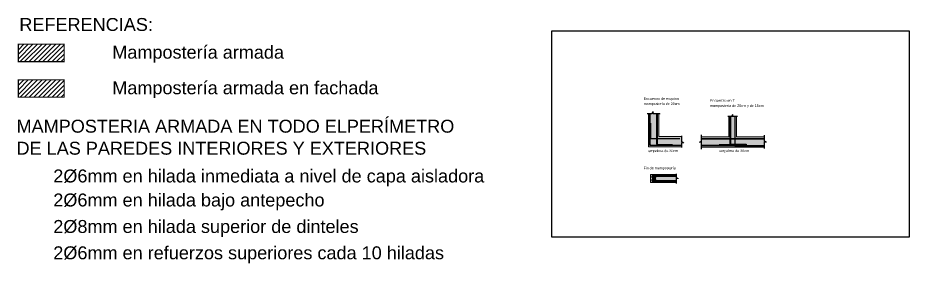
# Model space of a CAD drawing. Header units: millimetres. Extents: x 157 to 449, y 13 to 189.
# Drawn here: x 228.01 to 245.24, y 183.39 to 188.13 of the extents above; entities that cross this region are included whole.
import ezdxf

# ---------------------------------------------------------------- set-up
doc = ezdxf.new("R2010")
doc.units = ezdxf.units.MM
doc.header["$LTSCALE"] = 0.1
doc.header["$MEASUREMENT"] = 0
for name, color, linetype in [('armadura', 10, 'Continuous'), ('ESTRUCTURAS', 3, 'Continuous'), ('P0-MUROS', 4, 'Continuous')]:
    doc.layers.add(name, color=color, linetype=linetype)
doc.layers.add('CONT_MURO', color=3, linetype='Continuous', lineweight=0)
doc.layers.add('SOMBRA', color=1, linetype='Continuous', lineweight=0)
doc.styles.add('Arial30', font='arial.ttf', dxfattribs={"width": 0.8, "height": 0.3})

msp = doc.modelspace()

# ---------------------------------------------------------------- hatches: boundary and pattern name
at = {"layer": 'SOMBRA', "true_color": 0xf8991e}
h = msp.add_hatch(dxfattribs=at)
h.set_pattern_fill('ANSI31', color=30, scale=0.5)
h.set_pattern_definition([(45, (0, 0.15072), (-0.044194174, 0.044194174), [])])
h.paths.add_polyline_path([(228.0226, 187.6192), (228.0226, 187.2829), (228.9102, 187.2829), (228.9102, 187.6192)])
at = {"layer": 'SOMBRA', "true_color": 0x2776bb}
h = msp.add_hatch(dxfattribs=at)
h.set_pattern_fill('ANSI31', color=152, scale=0.5)
h.set_pattern_definition([(45, (0, -0.536994), (-0.044194174, 0.044194174), [])])
h.paths.add_polyline_path([(228.0226, 186.9315), (228.0226, 186.5951), (228.9102, 186.5951), (228.9102, 186.9315)])
at = {"layer": 'SOMBRA', "true_color": 0xf8991e, "transparency": 33554559}
h = msp.add_hatch(color=30, dxfattribs=at)
h.dxf.hatch_style = 1
h.paths.add_polyline_path([(240.8372, 185.8357), (240.3975, 185.8357), (240.3975, 186.2754), (240.2926, 186.2754), (240.2853, 186.3047), (240.2685, 186.2754), (240.1976, 186.2754), (240.1976, 185.6358), (240.8372, 185.6358), (240.8372, 185.7121), (240.8654, 185.7185), (240.8372, 185.7358)])
h.paths.add_polyline_path([(242.4369, 185.7361), (242.4579, 185.7361), (242.4369, 185.7479), (242.4369, 185.8305), (241.9019, 185.8305), (241.9019, 186.2202), (241.8196, 186.2202), (241.8196, 186.2412), (241.8077, 186.2202), (241.7519, 186.2202), (241.7519, 185.8305), (241.2269, 185.8305), (241.2269, 185.7455), (241.2059, 185.7337), (241.2269, 185.7337), (241.2269, 185.6305), (242.4369, 185.6305)])
h.paths.add_polyline_path([(240.7356, 185.1002), (240.2356, 185.1002), (240.2356, 184.9502), (240.7356, 184.9502), (240.7356, 185.0302), (240.7567, 185.0302), (240.7356, 185.0421)])

# ---------------------------------------------------------------- linework, layer by layer
msp.add_lwpolyline([(238.335, 187.8777), (245.2371, 187.8777), (245.2371, 183.8916), (238.335, 183.8916)], close=True)
at = {"lineweight": 0}
for points in [[(240.1709, 186.2754), (240.2685, 186.2754), (240.2853, 186.3047), (240.2926, 186.2754), (240.4226, 186.2754)], [(240.4206, 186.282), (240.2966, 186.282), (240.2875, 186.3203), (240.2647, 186.282), (240.1715, 186.282)], [(241.7316, 186.2268), (241.805, 186.2268), (241.8266, 186.265), (241.8266, 186.2268), (241.9209, 186.2268)], [(241.7316, 186.2202), (241.8077, 186.2202), (241.8196, 186.2412), (241.8196, 186.2202), (241.9209, 186.2202)], [(241.2203, 185.8684), (241.2203, 185.7483), (241.182, 185.7266), (241.2203, 185.7266), (241.2203, 185.5916)], [(241.2269, 185.8684), (241.2269, 185.7455), (241.2059, 185.7337), (241.2269, 185.7337), (241.2269, 185.5912)], [(242.4369, 185.8636), (242.4369, 185.7479), (242.4579, 185.7361), (242.4369, 185.7361), (242.4369, 185.6039)], [(242.4435, 185.863), (242.4435, 185.7507), (242.4817, 185.729), (242.4435, 185.729), (242.4435, 185.6045)], [(240.8372, 185.8513), (240.8372, 185.7358), (240.8654, 185.7185), (240.8372, 185.7121), (240.8372, 185.6226)], [(240.8438, 185.8506), (240.8438, 185.7385), (240.8821, 185.7169), (240.8438, 185.7065), (240.8438, 185.6226)], [(240.7356, 185.1182), (240.7356, 185.0421), (240.7567, 185.0302), (240.7356, 185.0302), (240.7356, 184.9289)], [(240.7422, 185.1182), (240.7422, 185.0448), (240.7805, 185.0232), (240.7422, 185.0232), (240.7422, 184.9289)]]:
    msp.add_lwpolyline(points, dxfattribs=at)
at = {"layer": 'armadura'}
for p, q in [((241.2269, 185.8009), (241.7775, 185.8009)), ((241.2269, 185.7929), (241.7775, 185.7929)), ((241.7855, 185.8009), (241.8652, 185.8009)), ((241.7855, 185.7929), (241.8652, 185.7929)), ((241.8732, 185.8009), (242.4369, 185.8009)), ((241.8732, 185.7929), (242.4369, 185.7929)), ((241.7718, 185.6635), (241.2269, 185.6635)), ((241.8684, 185.6555), (241.2269, 185.6555)), ((241.7718, 185.6635), (242.4369, 185.6635)), ((241.8684, 185.6555), (242.4369, 185.6555))]:
    msp.add_line(p, q, dxfattribs=at)
for points in [[(240.8372, 185.6642), (240.2435, 185.6642, -0.4142136), (240.2195, 185.6882), (240.2195, 186.2754)], [(240.2275, 186.2754), (240.2275, 185.6882, 0.4142136), (240.2435, 185.6722), (240.8372, 185.6722)], [(240.367, 186.2754), (240.367, 185.6993, 0.4142136), (240.383, 185.6833), (240.659, 185.6833), (240.659, 185.6753), (240.383, 185.6753, -0.4142136), (240.359, 185.6993), (240.359, 186.2754)], [(241.8652, 186.2202), (241.8652, 185.6925, -0.4142136), (241.8492, 185.6765), (241.5652, 185.6765), (241.5652, 185.6685), (241.8492, 185.6685, 0.4142136), (241.8732, 185.6925), (241.8732, 186.2202)], [(241.7855, 186.2202), (241.7855, 185.7026, 0.4142136), (241.8015, 185.6866), (242.0855, 185.6866), (242.0855, 185.6786), (241.8015, 185.6786, -0.4142136), (241.7775, 185.7026), (241.7775, 186.2202)], [(240.8022, 185.7927), (240.254, 185.7927, -0.4142136), (240.23, 185.8167), (240.23, 186.0927), (240.238, 186.0927), (240.238, 185.8167, 0.4142136), (240.254, 185.8007), (240.8022, 185.8007)], [(240.7356, 185.0782), (240.2799, 185.0782, 0.4142136), (240.2639, 185.0622), (240.2639, 185.0552, 0.4142136), (240.2799, 185.0392), (240.3402, 185.0392), (240.3402, 185.0472), (240.2799, 185.0472, -0.4142136), (240.2719, 185.0552), (240.2719, 185.0622, -0.4142136), (240.2799, 185.0702), (240.7356, 185.0702)], [(240.7356, 184.9811), (240.2799, 184.9811, -0.4142136), (240.2719, 184.9891), (240.2719, 184.9961, -0.4142136), (240.2799, 185.0041), (240.3402, 185.0041), (240.3402, 185.0121), (240.2799, 185.0121, 0.4142136), (240.2639, 184.9961), (240.2639, 184.9891, 0.4142136), (240.2799, 184.9731), (240.7356, 184.9731)]]:
    msp.add_lwpolyline(points, format="xyb", dxfattribs=at)
at = {"layer": 'CONT_MURO'}
for p, q in [((240.1976, 185.6358), (240.1976, 186.2754)), ((240.3975, 185.8357), (240.3975, 186.2754)), ((241.7519, 185.8305), (241.7519, 186.2202)), ((241.9019, 185.8305), (241.9019, 186.2202)), ((240.3975, 185.8357), (240.8372, 185.8357)), ((241.2269, 185.8305), (241.7519, 185.8305)), ((241.9019, 185.8305), (242.4369, 185.8305)), ((240.1976, 185.6358), (240.8349, 185.6358)), ((241.2269, 185.6305), (242.4369, 185.6305)), ((240.2356, 184.9502), (240.2356, 185.1002)), ((240.2356, 185.1002), (240.7356, 185.1002)), ((240.2356, 184.9502), (240.7356, 184.9502))]:
    msp.add_line(p, q, dxfattribs=at)
at = {"layer": 'P0-MUROS', "const_width": 0.02}
for points in [[(228.0226, 187.6192), (228.9102, 187.6192), (228.9102, 187.2829), (228.0226, 187.2829)], [(228.0226, 186.9315), (228.9102, 186.9315), (228.9102, 186.5951), (228.0226, 186.5951)]]:
    msp.add_lwpolyline(points, close=True, dxfattribs=at)

# ---------------------------------------------------------------- texts
at = {"layer": 'ESTRUCTURAS', "style": 'Arial30'}
for s, height, p in [('REFERENCIAS:', 0.25, (228.0418, 187.8763)), ('Mampostería armada', 0.25, (229.8375, 187.341)), ('Mampostería armada en fachada', 0.25, (229.8375, 186.6532)), ('Encuentro de esquina', 0.05, (240.1055, 186.5449)), ('Encuentro en T', 0.05, (241.3878, 186.5071)), ('mampostería de 20cm', 0.05, (240.1055, 186.4444)), ('mampostería de 20cm y de 15cm', 0.05, (241.3878, 186.4066)), ('MAMPOSTERIA ARMADA EN TODO ELPERÍMETRO', 0.25, (227.9876, 185.9108)), ('DE LAS PAREDES INTERIORES Y EXTERIORES', 0.25, (227.9876, 185.4854)), ('empalme de 30cm', 0.05, (240.1991, 185.5347)), ('empalme de 30cm', 0.05, (241.5689, 185.5347)), ('2%%C6mm en hilada inmediata a nivel de capa aisladora', 0.25, (228.6979, 184.9491)), ('Fin de mampostería', 0.05, (240.1055, 185.204)), ('2%%C6mm en hilada bajo antepecho', 0.25, (228.6979, 184.4848)), ('2%%C8mm en hilada superior de dinteles', 0.25, (228.6979, 183.9731)), ('2%%C6mm en refuerzos superiores cada 10 hiladas', 0.25, (228.6979, 183.4645))]:
    msp.add_text(s, height=height, dxfattribs=at).set_placement(p)

doc.saveas('drawing.dxf')
